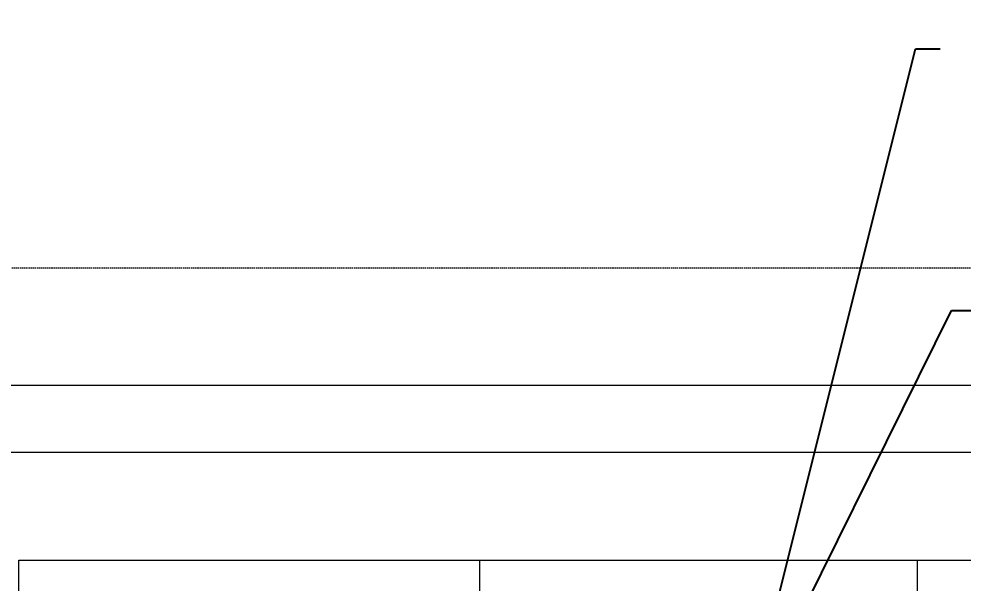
# Model space of a CAD drawing. Extents: x -178977 to 231842, y -29287 to 19916.
# Drawn here: x 21887 to 25121, y 8761 to 10694 of the extents above; entities that cross this region are included whole.
import ezdxf
from ezdxf import colors
from ezdxf.entities.mleader import LeaderData, LeaderLine
from ezdxf.math import Vec2, Vec3

# ---------------------------------------------------------------- set-up
doc = ezdxf.new("R2010")
doc.units = 0
doc.header["$LTSCALE"] = 0.25
doc.linetypes.add('01-First Floor-FUR$0$HIDDEN', pattern=[9.525, 6.35, -3.175])
doc.linetypes.add('DASHDOT', pattern=[25.4, 12.7, -6.35, 0, -6.35])
for name, color, linetype, lineweight in [('01-First Floor-FUR$0$Proj', 251, 'Continuous', 5), ('01-First Floor-FUR$0$Walls', 251, 'Continuous', 5), ('E-LITE-CIRC', 6, 'Continuous', 25), ('E-LITE-CLNG-CNDT', 6, 'DASHDOT', 35), ('E-POWR-TEXT', 6, 'Continuous', 25)]:
    doc.layers.add(name, color=color, linetype=linetype, lineweight=lineweight)
doc.styles.add('DC_Elc_Romans', font='elc_romans.shx', dxfattribs={"width": 0.7})
doc.styles.add('DC_SIMPLEX', font='SIMPLEX.shx', dxfattribs={"width": 0.7})

# ---------------------------------------------------------------- blocks, each defined once
blk = doc.blocks.new('01-First Floor-FUR')
at = {"layer": '01-First Floor-FUR$0$Proj'}
for p, q in [((19755.8, 9440), (35156.2, 9440)), ((19985.8, 9210), (34926.2, 9210))]:
    blk.add_line(p, q, dxfattribs=at)
at = {"layer": '01-First Floor-FUR$0$Proj', "linetype": '01-First Floor-FUR$0$HIDDEN'}
blk.add_line((23465.6, 8840), (24965.6, 8840), dxfattribs=at)
at = {"layer": '01-First Floor-FUR$0$Proj', "linetype": '01-First Floor-FUR$0$HIDDEN', "ltscale": 3}
blk.add_lwpolyline([(48606, 9840), (-2814, 9840), (-2814, -14060), (48606, -14060)], dxfattribs=at)
blk.add_lwpolyline([(48606, 9840), (-2814, 9840), (-2814, -14060), (48606, -14060)], dxfattribs=at)
at = {"layer": '01-First Floor-FUR$0$Walls'}
for p, q in [((21886.9, 8840, 0), (23465.6, 8840)), ((21886.9, 8610), (21886.9, 8840)), ((23465.6, 8610), (23465.6, 8840)), ((24965.6, 8840), (25486, 8840)), ((24965.6, 8610), (24965.6, 8840))]:
    blk.add_line(p, q, dxfattribs=at)
blk = doc.blocks.new('ARR0W')
at = {"color": 45}
blk.add_ellipse((0, 0), major_axis=(0.4, 0), ratio=0.4, dxfattribs=at)
at = {"color": 45, "ltscale": 0.5}
blk.add_solid([(-1.4, 0.167), (-0.4, 0), (-1.4, -0.167)], dxfattribs=at)

msp = doc.modelspace()

# ---------------------------------------------------------------- block references
at = {"layer": 'E-LITE-CLNG-CNDT'}
msp.add_blockref('01-First Floor-FUR', (0, 0), dxfattribs=at)

# ---------------------------------------------------------------- leaders
at = {"layer": 'E-LITE-CIRC'}
ml = msp.add_multileader_mtext('Standard', dxfattribs=at)
ml.set_content('{\\Fdc_el_romans|c0;\\W0.8;TO\\Fromans|c0; \\Fsimplex|c0;PP-F1/M2}', color=256, style='DC_SIMPLEX')
ml.set_leader_properties()
ml.set_arrow_properties(name='ARR0W')
ml.build(insert=Vec2(0, 0))
ml.multileader.update_dxf_attribs({"dogleg_length": 200, "arrow_head_size": 140, "scale": 100})
ctx = ml.context
ctx.base_point, ctx.scale, ctx.char_height, ctx.arrow_head_size, ctx.landing_gap_size, ctx.plane_origin, ctx.plane_x_axis, ctx.plane_y_axis = Vec3(25190.7, 9695.8, 14.8), 100, 200, 140, 140, Vec3(32212.4, 1210.6, 14.8), Vec3(1, 0.000001, 0), Vec3(-0.000001, 1, 0)
notes = []
notes.append((ctx, [(0, (1, 1, 0), (25081.9, 9695.8, 14.8), (1, 0.000001, 0), 108.8, [(0, [(24379.4, 8277.7, 14.8)], 0, [])])]))
ctx.mtext.insert, ctx.mtext.text_direction, ctx.mtext.rotation, ctx.mtext.flow_direction = Vec3(25330.7, 9829.1, 14.8), Vec3(1, 0.000001, 0), 0.000001, 5
at = {"layer": 'E-POWR-TEXT'}
ml = msp.add_multileader_mtext('Standard', dxfattribs=at)
ml.set_content('FOR WATER HEATER ', color=256, style='DC_Elc_Romans')
ml.set_leader_properties(color=45)
ml.build(insert=Vec2(0, 0))
ml.multileader.update_dxf_attribs({"dogleg_length": 2, "arrow_head_size": 200, "scale": 100})
ctx = ml.context
ctx.base_point, ctx.scale, ctx.char_height, ctx.arrow_head_size, ctx.landing_gap_size, ctx.plane_origin = Vec3(25042.6, 10591.4, 14.8), 100, 200, 200, 200, Vec3(22024, 9871.2, 14.8)
notes.append((ctx, [(0, (1, 1, 0), (24957.9, 10591.4, 14.8), (1, 0), 84.7, [(0, [(24379.4, 8277.7, 14.8)], 0, [])])]))
ctx.mtext.insert, ctx.mtext.flow_direction = Vec3(25242.6, 10691.4, 14.8), 5
for ctx, leaders in notes:
    for number, flags, end, landing, length, lines in leaders:
        leader = LeaderData()
        leader.index, (leader.has_last_leader_line, leader.has_dogleg_vector, leader.attachment_direction) = number, flags
        leader.last_leader_point, leader.dogleg_vector, leader.dogleg_length = Vec3(end), Vec3(landing), length
        for number, points, colour, breaks in lines:
            line = LeaderLine()
            line.index, line.vertices, line.color, line.breaks = number, Vec3.list(points), colors.encode_raw_color(colour), breaks
            leader.lines.append(line)
        ctx.leaders.append(leader)

doc.saveas('drawing.dxf')
